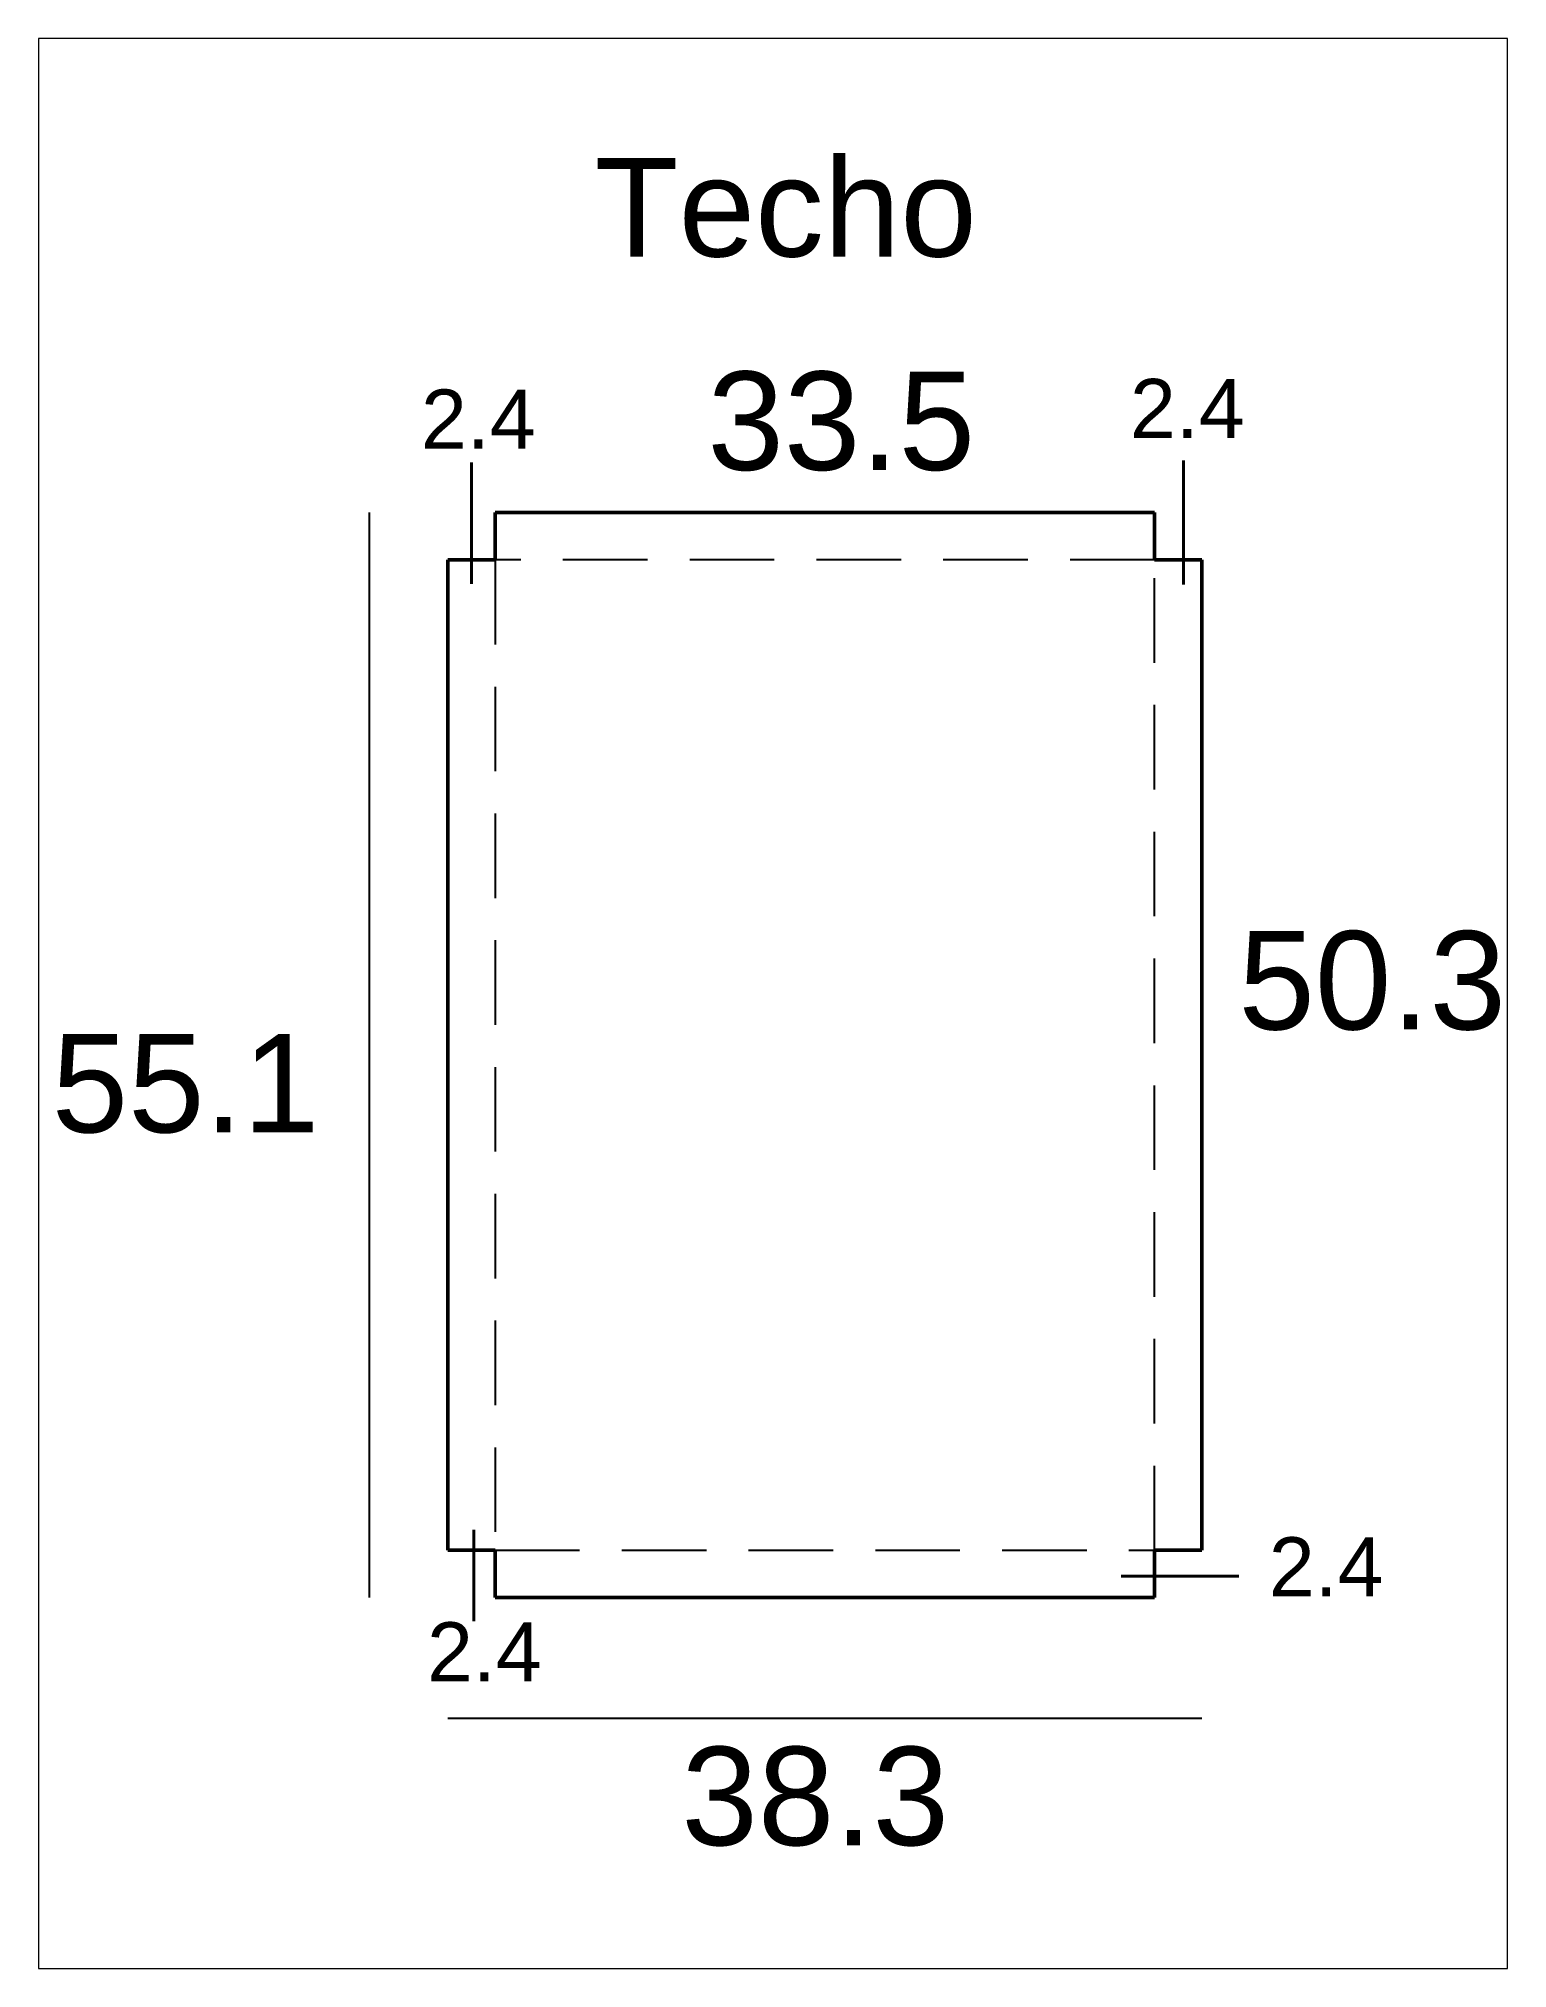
# Paper-space layout 'Layout1' of a CAD drawing. Header units: millimetres. Extents: x 0 to 203, y 0 to 267.
# The model-space entities are those that its viewports show. They can reach past a viewport. Long polylines and large blocks are cut down to what shows.
import ezdxf

# ---------------------------------------------------------------- set-up
doc = ezdxf.new("R2010")
doc.units = ezdxf.units.MM
doc.header["$LTSCALE"] = 0.25
doc.linetypes.add('DASHED', pattern=[19.05, 12.7, -6.35])
doc.styles.get("Standard").update_dxf_attribs({"font": 'arial.ttf'})

msp = doc.modelspace()

# ---------------------------------------------------------------- linework, layer by layer
at = {"lineweight": 40}
for p, q in [((3109.73, 1965.41), (3109.73, 2026.98)), ((3471.51, 1965.05), (3471.51, 2028.06)), ((3110.9, 1484.83), (3110.9, 1438.51)), ((3439.73, 1461.32), (3499.63, 1461.32))]:
    msp.add_line(p, q, dxfattribs=at)
for p, q in [((3057.76, 2001.52), (3057.76, 1450.52)), ((3097.76, 1389.3), (3480.76, 1389.3))]:
    msp.add_line(p, q)
at = {"color": 150, "lineweight": 50}
for p, q in [((3121.76, 2001.52), (3121.76, 1977.52)), ((3456.76, 1977.52), (3456.76, 2001.52)), ((3121.76, 1977.52), (3097.76, 1977.52)), ((3480.76, 1977.52), (3456.76, 1977.52)), ((3121.76, 1474.52), (3097.76, 1474.52)), ((3121.76, 1450.52), (3121.76, 1474.52)), ((3456.76, 1450.52), (3456.76, 1474.52)), ((3456.76, 1474.52), (3480.76, 1474.52))]:
    msp.add_line(p, q, dxfattribs=at)
at = {"color": 3, "linetype": 'DASHED'}
for p, q in [((3456.76, 1977.52), (3121.76, 1977.52)), ((3121.76, 1977.52), (3121.76, 1474.52)), ((3456.76, 1474.52), (3456.76, 1977.52)), ((3121.76, 1474.52), (3456.76, 1474.52))]:
    msp.add_line(p, q, dxfattribs=at)
at = {"color": 150, "lineweight": 50}
for points in [[(3456.76, 2001.52), (3121.76, 2001.52)], [(3097.76, 1977.52), (3097.76, 1474.52)], [(3480.76, 1474.52), (3480.76, 1977.52)], [(3121.76, 1450.52), (3456.76, 1450.52)]]:
    msp.add_lwpolyline(points, dxfattribs=at)

# ---------------------------------------------------------------- texts
at = {"attachment_point": 1}
for s, width, insert, char_height in [('Techo', 376.1549, (3172.34, 2181.58), 50), ('33.5', 76.2187, (3229.64, 2073.19), 50), ('2.4', 146.6222, (3444.27, 2069.42), 30), ('2.4', 146.6222, (3084.13, 2064.06), 30), ('50.3', 85.0131, (3499.34, 1789.02), 50), ('55.1', 149.3714, (2896.53, 1736.75), 50), ('2.4', 146.6222, (3514.79, 1481.12), 30), ('2.4', 146.6222, (3087.2, 1437.95), 30), ('38.3', 185.1105, (3216.41, 1374.72), 50)]:
    msp.add_mtext_dynamic_manual_height_columns(s, width=width, gutter_width=12.5, heights=[0], dxfattribs=dict(at, insert=insert, char_height=char_height))

psp = doc.layouts.get("Layout1")

# ---------------------------------------------------------------- viewports
at = {"layer": '0', "view_target_point": (2783.12, 2319.96)}
psp.add_viewport(center=(101.7, 133.31), size=(202.9, 266.544), view_center_point=(479.83, -567.74), view_height=980.129, dxfattribs=at)

doc.saveas('drawing.dxf')
